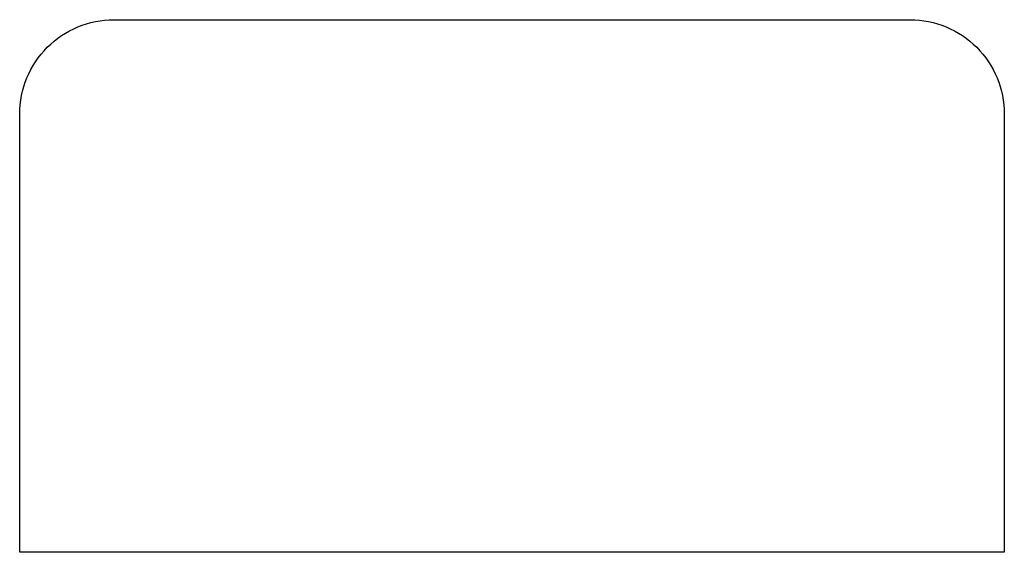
# Model space of a CAD drawing. Extents: x 0 to 188, y 0 to 102.
import ezdxf

# ---------------------------------------------------------------- set-up
doc = ezdxf.new("R2010")
doc.units = 0
doc.layers.get('0').update_dxf_attribs({"color": 2, "linetype": 'CONTINUOUS'})

msp = doc.modelspace()

# ---------------------------------------------------------------- linework, layer by layer
at = {"color": 2, "linetype": 'CONTINUOUS'}
msp.add_lwpolyline([(0, 0), (0, 83.67, -0.414214), (18, 101.67), (170, 101.67, -0.414214), (188, 83.67), (188, 0)], format="xyb", close=True, dxfattribs=at)

doc.saveas('drawing.dxf')
